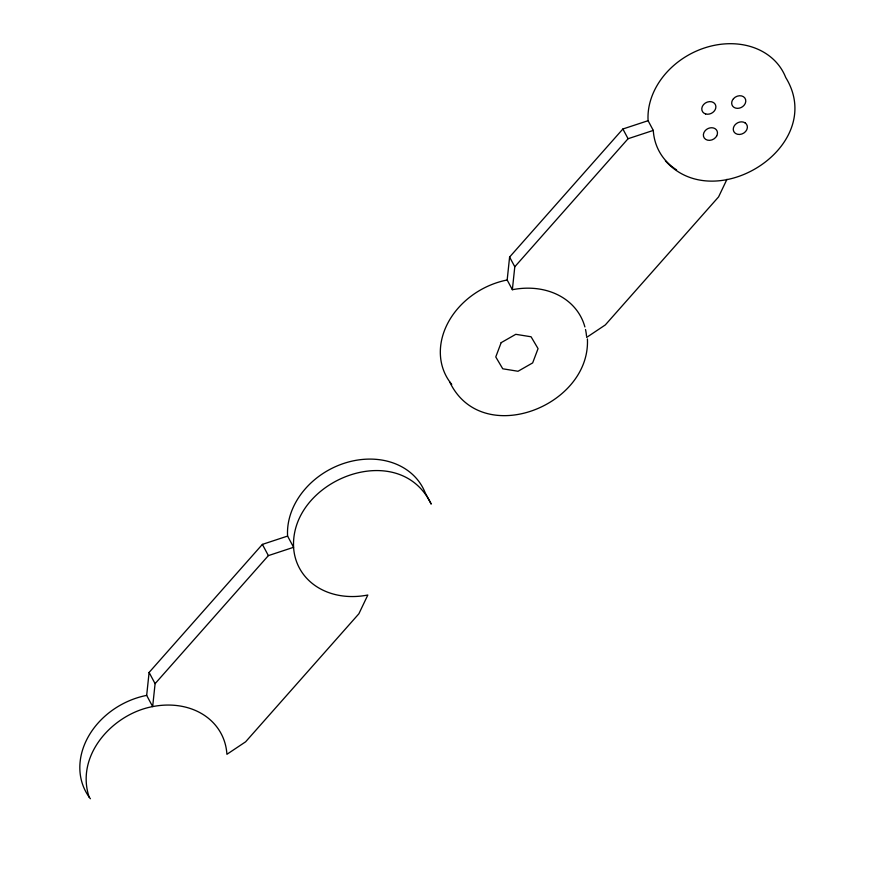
<?xml version="1.0" encoding="UTF-8"?>
<svg xmlns="http://www.w3.org/2000/svg" width="875" height="875" viewBox="0 0 875 875"><rect width="100%" height="100%" fill="white"/><g stroke="black" fill="none" stroke-linecap="round" stroke-linejoin="round"><path stroke-width="1.31" d="M587.409 338.92C590.767 406.361 481.808 448.831 449.783 382.123M146.672 695.384L149.1 672.438L262.38 544.392L287.591 536.08A73.369 59.883 -28.1 0 1 345.166 462.973A73.369 59.883 -28.1 0 1 425.217 492.877L431.211 504.098C399.186 437.391 290.227 479.861 293.584 547.302A73.369 59.883 -28.1 0 0 367.828 595.011L358.881 613.769L245.613 741.814L226.909 754.305A73.369 59.883 -28.1 0 0 152.655 706.595L146.672 695.384A73.369 59.883 -28.1 0 0 90.42 798.744M149.1 672.438L155.094 683.659L152.655 706.595C112.623 714 74.911 755.508 89.283 797.519M451.741 384.366A73.369 59.883 -28.1 0 1 507.172 279.989L509.6 257.042L622.88 128.997L648.091 120.695A73.369 59.883 -28.1 0 1 705.666 47.578A73.369 59.883 -28.1 0 1 785.717 77.481C827.641 145.48 715.564 217.131 665.405 160.847M584.883 326.922A73.369 59.883 -28.1 0 0 512.356 289.712L514.795 266.766L509.6 257.042M726.972 179.298L718.583 196.886L605.314 324.931L586.611 337.422M514.795 266.766L628.075 138.72L653.286 130.419A73.369 59.883 -28.1 0 0 676.583 169.892M155.094 683.659L268.373 555.614L293.584 547.302L287.591 536.08M648.091 120.695L653.286 130.419M622.88 128.997L628.075 138.72M507.172 279.989L512.356 289.712M262.38 544.392L268.373 555.614M585.517 329.503A73.369 59.883 -28.1 0 1 586.513 336.087M501.156 342.661L495.764 356.945L502.753 368.791L518.033 371.262L532.656 362.906L538.059 348.622L531.07 336.777L515.78 334.316L501.156 342.661M733.491 98.667L732.452 100.155A7.339 5.983 -28.1 0 0 734.016 107.373A7.339 5.983 -28.1 0 0 742.591 106.673L743.991 105.405A7.339 5.983 -28.1 0 0 743.455 96.698A7.339 5.983 -28.1 0 0 733.491 98.667M716.712 135.92L715.673 137.419A7.339 5.983 -28.1 0 1 705.698 139.377A7.339 5.983 -28.1 0 1 705.173 130.67L706.573 129.402A7.339 5.983 -28.1 0 1 715.138 128.713A7.339 5.983 -28.1 0 1 716.712 135.92M745.052 122.828L743.531 122.139A7.339 5.983 -28.1 0 0 735.077 124.786A7.339 5.983 -28.1 0 0 734.409 132.442L735.612 133.492A7.339 5.983 -28.1 0 0 745.587 131.534A7.339 5.983 -28.1 0 0 745.052 122.828M705.633 113.947L704.112 113.258A7.339 5.983 -28.1 0 1 703.577 104.552A7.339 5.983 -28.1 0 1 713.552 102.583L714.744 103.644A7.339 5.983 -28.1 0 1 714.077 111.289A7.339 5.983 -28.1 0 1 705.633 113.947"/></g></svg>
